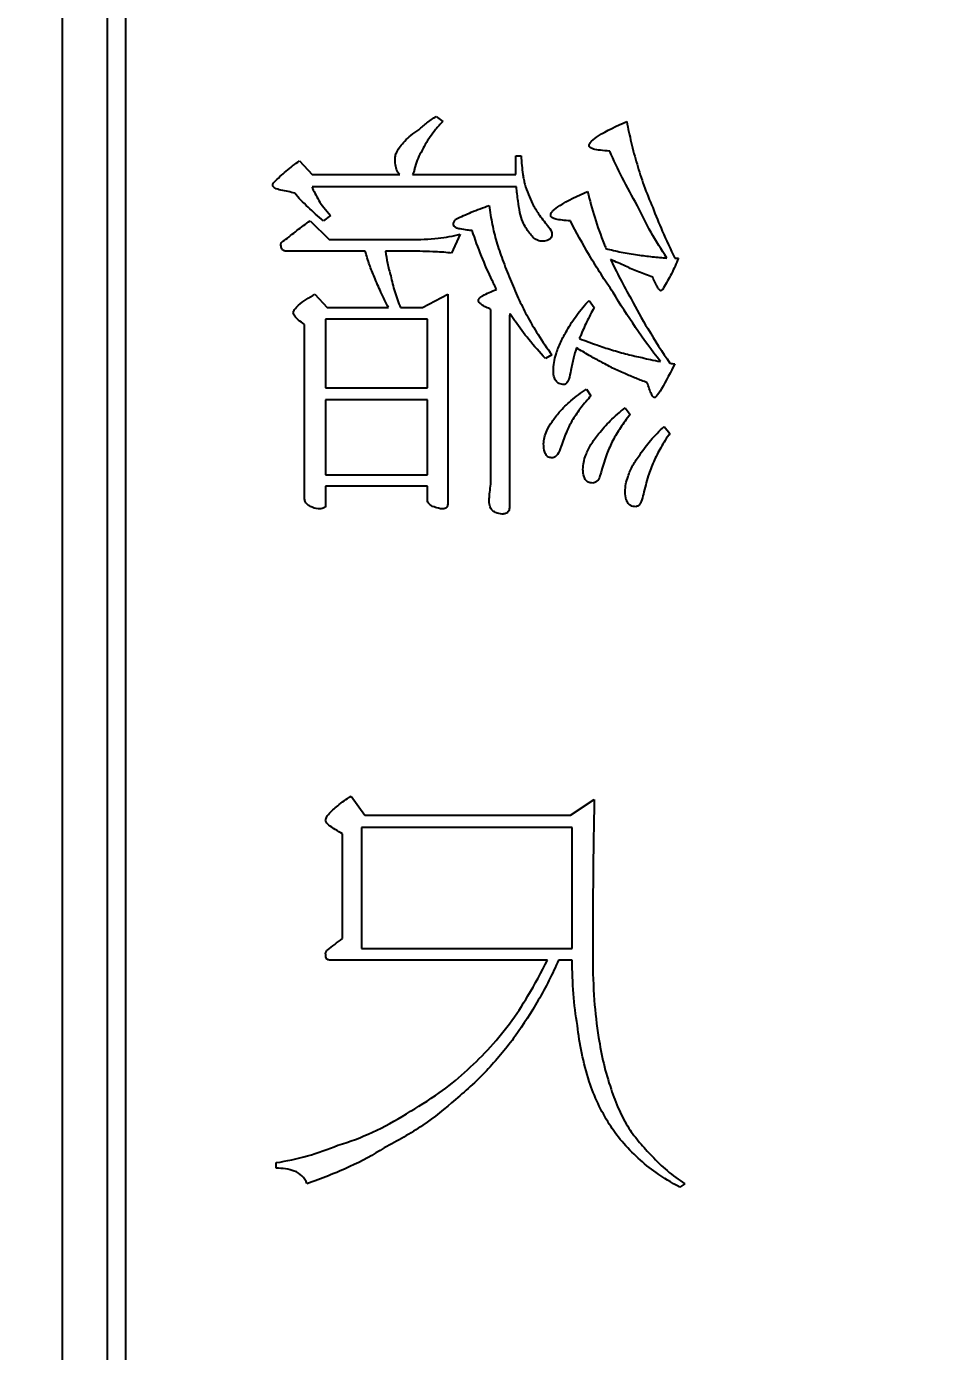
# Model space of a CAD drawing. Header units: inches. Extents: x 707 to 13003, y 909 to 9309.
# Drawn here: x 8194.85 to 8204.91, y 1620.56 to 1635.18 of the extents above; entities that cross this region are included whole.
import ezdxf

# ---------------------------------------------------------------- set-up
doc = ezdxf.new("R2010")
doc.units = ezdxf.units.IN
doc.header["$MEASUREMENT"] = 0
doc.styles.get("Standard").update_dxf_attribs({"font": 'Arial.ttf'})
doc.dimstyles.new('ISO-25', dxfattribs={"dimscale": 5, "dimtxt": 15, "dimasz": 12, "dimexe": 3, "dimexo": 3, "dimgap": 4, "dimtad": 1, "dimdsep": 46, "dimtxsty": 'Standard', "dimblk": 'OPEN30', "dimcen": 4, "dimclrd": 3, "dimclre": 3, "dimclrt": 3, "dimadec": 0, "dimazin": 0, "dimtfac": 1, "dimtmove": 0, "dimatfit": 3, "dimldrblk": 'OPEN30', "dimfxl": 1, "dimarcsym": 0})

# ---------------------------------------------------------------- blocks, each defined once
blk = doc.blocks.new('BKM-1')
at = {"color": 2}
for p, q in [((55, -71), (55, -117)), ((54.3, -71.5), (54.3, -116.5)), ((54.5, -116.5), (54.5, -71.5)), ((50.873, -84.5), (50.802, -84.557)), ((49.994, -84.934), (49.937, -84.934)), ((49.994, -85.141), (49.994, -84.934)), ((52.382, -84.991), (52.243, -85.141)), ((49.917, -85.141), (49.917, -85.144)), ((51.134, -85.141), (49.994, -85.141)), ((52.243, -85.141), (51.276, -85.141)), ((49.988, -85.277), (52.243, -85.277)), ((52.039, -85.592), (52.118, -85.652)), ((52.263, -85.652), (52.056, -85.859)), ((50.609, -85.799), (50.703, -86.009)), ((52.056, -85.859), (51.16, -85.859)), ((48.241, -86.066), (48.201, -86.066)), ((51.16, -85.986), (51.432, -85.986)), ((51.656, -85.986), (52.532, -85.986)), ((51.024, -86.61), (50.746, -86.46)), ((50.746, -86.46), (50.746, -88.769)), ((52.212, -86.46), (52.076, -86.61)), ((49.186, -86.531), (49.129, -86.61)), ((50.269, -88.434), (50.269, -86.63)), ((51.267, -86.61), (51.024, -86.61)), ((52.076, -86.61), (51.398, -86.61)), ((50.065, -86.721), (50.065, -88.806)), ((50.97, -87.495), (50.97, -86.738)), ((50.97, -86.738), (52.093, -86.738)), ((52.093, -86.738), (52.093, -87.495)), ((52.325, -88.712), (52.325, -86.795)), ((49.597, -87.132), (49.668, -87.172)), ((49.217, -87.509), (49.166, -87.583)), ((52.093, -87.495), (50.97, -87.495)), ((50.97, -88.454), (50.97, -87.626)), ((50.97, -87.626), (52.093, -87.626)), ((52.093, -87.626), (52.093, -88.454)), ((48.788, -87.716), (48.735, -87.79)), ((48.357, -87.923), (48.295, -87.997)), ((52.093, -88.454), (50.97, -88.454)), ((50.97, -88.732), (50.97, -88.581)), ((50.97, -88.581), (52.093, -88.581)), ((52.093, -88.581), (52.093, -88.788)), ((49.393, -92.207), (49.129, -92.037)), ((51.812, -92), (51.662, -92.207)), ((51.662, -92.207), (49.393, -92.207)), ((49.373, -92.343), (51.699, -92.343)), ((49.373, -93.679), (49.373, -92.343)), ((51.699, -92.343), (51.699, -93.679)), ((51.906, -93.571), (51.906, -92.414)), ((51.699, -93.679), (49.373, -93.679)), ((49.373, -93.807), (49.523, -93.807)), ((49.645, -93.807), (52.056, -93.807)), ((52.64, -96.104), (52.64, -96.042)), ((48.13, -96.274), (48.187, -96.311))]:
    blk.add_line(p, q, dxfattribs=at)
for points, knots in [([(48.771, -84.557), (48.757, -84.635), (48.74, -84.712), (48.703, -84.869), (48.681, -84.949), (48.658, -85.028)], [-0.04844198, -0.04844198, -0.04844198, -0.04844198, -0.02466175, -0.02466175, 0, 0, 0, 0]), ([(49.186, -84.826), (49.186, -84.822), (49.185, -84.818), (49.183, -84.81), (49.181, -84.806), (49.174, -84.792), (49.167, -84.783), (49.14, -84.754), (49.111, -84.732), (49, -84.66), (48.88, -84.604), (48.771, -84.557)], [-0.05613579, -0.05613579, -0.05613579, -0.05613579, -0.05447158, -0.05447158, -0.05260827, -0.05260827, -0.04804491, -0.04804491, -0.03561085, -0.03561085, 0, 0, 0, 0]), ([(50.802, -84.557), (50.829, -84.585), (50.856, -84.616), (50.902, -84.672), (50.923, -84.699), (50.941, -84.727)], [-0.02182851, -0.02182851, -0.02182851, -0.02182851, -0.00999797, -0.00999797, 0, 0, 0, 0]), ([(51.066, -84.647), (51.038, -84.621), (51.008, -84.596), (50.943, -84.547), (50.909, -84.523), (50.873, -84.5)], [-0.02428101, -0.02428101, -0.02428101, -0.02428101, -0.01261446, -0.01261446, 0, 0, 0, 0]), ([(50.941, -84.727), (50.96, -84.753), (50.978, -84.781), (51.011, -84.838), (51.026, -84.867), (51.041, -84.897)], [-0.01974127, -0.01974127, -0.01974127, -0.01974127, -0.00993638, -0.00993638, 0, 0, 0, 0]), ([(51.219, -84.772), (51.199, -84.751), (51.176, -84.73), (51.125, -84.689), (51.095, -84.667), (51.066, -84.647)], [-0.01961766, -0.01961766, -0.01961766, -0.01961766, -0.01066715, -0.01066715, 0, 0, 0, 0]), ([(51.304, -84.886), (51.296, -84.868), (51.283, -84.85), (51.256, -84.813), (51.237, -84.792), (51.219, -84.772)], [-0.01382665, -0.01382665, -0.01382665, -0.01382665, -0.0079773, -0.0079773, 0, 0, 0, 0]), ([(48.652, -85.487), (48.711, -85.384), (48.768, -85.28), (48.87, -85.079), (48.916, -84.981), (48.959, -84.883)], [-0.0675884, -0.0675884, -0.0675884, -0.0675884, -0.032139, -0.032139, 0, 0, 0, 0]), ([(48.959, -84.883), (49.032, -84.879), (49.097, -84.872), (49.149, -84.857), (49.16, -84.853), (49.173, -84.846), (49.177, -84.843), (49.182, -84.838), (49.183, -84.836), (49.185, -84.831), (49.186, -84.829), (49.186, -84.826)], [-0.01719194, -0.01719194, -0.01719194, -0.01719194, -0.00591891, -0.00591891, -0.00285116, -0.00285116, -0.00151682, -0.00151682, -0.0007135, -0.0007135, 0, 0, 0, 0]), ([(51.041, -84.897), (51.057, -84.925), (51.071, -84.953), (51.094, -85.013), (51.104, -85.044), (51.111, -85.076)], [-0.01932966, -0.01932966, -0.01932966, -0.01932966, -0.00975665, -0.00975665, 0, 0, 0, 0]), ([(51.327, -84.971), (51.327, -84.956), (51.325, -84.942), (51.317, -84.913), (51.312, -84.899), (51.304, -84.886)], [-0.008927232, -0.008927232, -0.008927232, -0.008927232, -0.004600338, -0.004600338, 0, 0, 0, 0]), ([(48.658, -85.028), (48.636, -85.107), (48.61, -85.185), (48.552, -85.345), (48.52, -85.426), (48.485, -85.507)], [-0.05094655, -0.05094655, -0.05094655, -0.05094655, -0.02629865, -0.02629865, 0, 0, 0, 0]), ([(49.937, -84.934), (49.935, -84.97), (49.933, -85.006), (49.926, -85.075), (49.922, -85.108), (49.917, -85.141)], [-0.02076042, -0.02076042, -0.02076042, -0.02076042, -0.00990614, -0.00990614, 0, 0, 0, 0]), ([(51.296, -85.115), (51.307, -85.097), (51.315, -85.075), (51.325, -85.027), (51.327, -84.998), (51.327, -84.971)], [-0.01481513, -0.01481513, -0.01481513, -0.01481513, -0.00822921, -0.00822921, 0, 0, 0, 0]), ([(52.663, -85.229), (52.62, -85.185), (52.575, -85.144), (52.482, -85.064), (52.433, -85.026), (52.382, -84.991)], [-0.03690038, -0.03690038, -0.03690038, -0.03690038, -0.01856867, -0.01856867, 0, 0, 0, 0]), ([(49.917, -85.144), (49.915, -85.162), (49.911, -85.179), (49.904, -85.214), (49.899, -85.232), (49.895, -85.249)], [-0.01074489, -0.01074489, -0.01074489, -0.01074489, -0.00533325, -0.00533325, 0, 0, 0, 0]), ([(51.111, -85.076), (51.114, -85.087), (51.117, -85.099), (51.125, -85.121), (51.129, -85.131), (51.134, -85.141)], [-0.006914395, -0.006914395, -0.006914395, -0.006914395, -0.003304793, -0.003304793, 0, 0, 0, 0]), ([(51.276, -85.141), (51.279, -85.137), (51.282, -85.133), (51.289, -85.124), (51.292, -85.12), (51.296, -85.115)], [-0.003218129, -0.003218129, -0.003218129, -0.003218129, -0.001709143, -0.001709143, 0, 0, 0, 0]), ([(49.203, -85.328), (49.18, -85.425), (49.154, -85.522), (49.094, -85.716), (49.059, -85.813), (49.021, -85.91)], [-0.06097129, -0.06097129, -0.06097129, -0.06097129, -0.03106564, -0.03106564, 0, 0, 0, 0]), ([(49.611, -85.592), (49.611, -85.588), (49.61, -85.585), (49.608, -85.577), (49.607, -85.573), (49.6, -85.56), (49.593, -85.551), (49.566, -85.523), (49.537, -85.502), (49.428, -85.431), (49.31, -85.375), (49.203, -85.328)], [-0.05509783, -0.05509783, -0.05509783, -0.05509783, -0.05352347, -0.05352347, -0.05174141, -0.05174141, -0.04732252, -0.04732252, -0.03512868, -0.03512868, 0, 0, 0, 0]), ([(49.895, -85.249), (49.884, -85.287), (49.871, -85.324), (49.842, -85.396), (49.827, -85.431), (49.81, -85.464)], [-0.02321486, -0.02321486, -0.02321486, -0.02321486, -0.01137017, -0.01137017, 0, 0, 0, 0]), ([(49.968, -85.436), (49.973, -85.41), (49.977, -85.383), (49.984, -85.33), (49.986, -85.304), (49.988, -85.277)], [-0.01601781, -0.01601781, -0.01601781, -0.01601781, -0.0079826, -0.0079826, 0, 0, 0, 0]), ([(52.243, -85.277), (52.235, -85.301), (52.224, -85.325), (52.2, -85.374), (52.185, -85.402), (52.169, -85.427)], [-0.01660743, -0.01660743, -0.01660743, -0.01660743, -0.00906249, -0.00906249, 0, 0, 0, 0]), ([(52.286, -85.501), (52.314, -85.476), (52.342, -85.45), (52.391, -85.399), (52.413, -85.374), (52.433, -85.348)], [-0.02120552, -0.02120552, -0.02120552, -0.02120552, -0.00991297, -0.00991297, 0, 0, 0, 0]), ([(52.433, -85.348), (52.458, -85.341), (52.482, -85.335), (52.533, -85.324), (52.56, -85.319), (52.586, -85.314)], [-0.01568024, -0.01568024, -0.01568024, -0.01568024, -0.0080859, -0.0080859, 0, 0, 0, 0]), ([(52.586, -85.314), (52.612, -85.309), (52.635, -85.301), (52.657, -85.288), (52.663, -85.284), (52.671, -85.276), (52.673, -85.272), (52.676, -85.265), (52.677, -85.261), (52.677, -85.257)], [-0.01028114, -0.01028114, -0.01028114, -0.01028114, -0.00448012, -0.00448012, -0.00243782, -0.00243782, -0.00116981, -0.00116981, 0, 0, 0, 0]), ([(52.677, -85.257), (52.677, -85.254), (52.677, -85.251), (52.675, -85.246), (52.674, -85.243), (52.67, -85.236), (52.667, -85.232), (52.663, -85.229)], [-0.00330799, -0.00330799, -0.00330799, -0.00330799, -0.002415734, -0.002415734, -0.001552019, -0.001552019, 0, 0, 0, 0]), ([(48.329, -86.063), (48.39, -85.971), (48.448, -85.876), (48.556, -85.684), (48.606, -85.587), (48.652, -85.487)], [-0.06612532, -0.06612532, -0.06612532, -0.06612532, -0.03294068, -0.03294068, 0, 0, 0, 0]), ([(49.81, -85.464), (49.791, -85.502), (49.768, -85.54), (49.714, -85.619), (49.679, -85.664), (49.645, -85.705)], [-0.02866348, -0.02866348, -0.02866348, -0.02866348, -0.01618792, -0.01618792, 0, 0, 0, 0]), ([(49.917, -85.663), (49.931, -85.629), (49.941, -85.594), (49.958, -85.519), (49.964, -85.477), (49.968, -85.436)], [-0.02320493, -0.02320493, -0.02320493, -0.02320493, -0.01243629, -0.01243629, 0, 0, 0, 0]), ([(50.289, -85.484), (50.28, -85.554), (50.269, -85.623), (50.242, -85.756), (50.227, -85.821), (50.209, -85.884)], [-0.04077075, -0.04077075, -0.04077075, -0.04077075, -0.01973328, -0.01973328, 0, 0, 0, 0]), ([(50.655, -85.635), (50.6, -85.606), (50.543, -85.581), (50.422, -85.531), (50.355, -85.506), (50.289, -85.484)], [-0.03939578, -0.03939578, -0.03939578, -0.03939578, -0.0209943, -0.0209943, 0, 0, 0, 0]), ([(52.169, -85.427), (52.152, -85.454), (52.132, -85.481), (52.089, -85.535), (52.064, -85.564), (52.039, -85.592)], [-0.0208427, -0.0208427, -0.0208427, -0.0208427, -0.01128668, -0.01128668, 0, 0, 0, 0]), ([(52.118, -85.652), (52.148, -85.628), (52.176, -85.604), (52.232, -85.553), (52.259, -85.528), (52.286, -85.501)], [-0.02251056, -0.02251056, -0.02251056, -0.02251056, -0.01123924, -0.01123924, 0, 0, 0, 0]), ([(48.485, -85.507), (48.452, -85.593), (48.416, -85.681), (48.335, -85.866), (48.288, -85.967), (48.241, -86.066)], [-0.06044804, -0.06044804, -0.06044804, -0.06044804, -0.0327551, -0.0327551, 0, 0, 0, 0]), ([(49.393, -85.652), (49.454, -85.649), (49.513, -85.644), (49.568, -85.629), (49.581, -85.625), (49.596, -85.616), (49.6, -85.613), (49.606, -85.607), (49.608, -85.604), (49.61, -85.598), (49.611, -85.595), (49.611, -85.592)], [-0.01836427, -0.01836427, -0.01836427, -0.01836427, -0.00708253, -0.00708253, -0.00353588, -0.00353588, -0.00193232, -0.00193232, -0.00093082, -0.00093082, 0, 0, 0, 0]), ([(50.683, -85.691), (50.683, -85.686), (50.683, -85.682), (50.68, -85.672), (50.678, -85.667), (50.671, -85.652), (50.663, -85.643), (50.655, -85.635)], [-0.006483397, -0.006483397, -0.006483397, -0.006483397, -0.005045556, -0.005045556, -0.003526818, -0.003526818, 0, 0, 0, 0]), ([(48.922, -86.443), (49.012, -86.309), (49.1, -86.172), (49.257, -85.909), (49.328, -85.781), (49.393, -85.652)], [-0.09186071, -0.09186071, -0.09186071, -0.09186071, -0.04346764, -0.04346764, 0, 0, 0, 0]), ([(49.645, -85.705), (49.625, -85.728), (49.609, -85.75), (49.599, -85.781), (49.597, -85.79), (49.597, -85.799)], [-0.009709744, -0.009709744, -0.009709744, -0.009709744, -0.00275338, -0.00275338, 0, 0, 0, 0]), ([(49.773, -85.859), (49.785, -85.852), (49.796, -85.842), (49.819, -85.819), (49.832, -85.803), (49.844, -85.788)], [-0.009803056, -0.009803056, -0.009803056, -0.009803056, -0.005694456, -0.005694456, 0, 0, 0, 0]), ([(49.844, -85.788), (49.858, -85.77), (49.872, -85.751), (49.896, -85.709), (49.907, -85.686), (49.917, -85.663)], [-0.014533, -0.014533, -0.014533, -0.014533, -0.00760345, -0.00760345, 0, 0, 0, 0]), ([(50.255, -86.31), (50.298, -86.222), (50.337, -86.132), (50.411, -85.949), (50.445, -85.855), (50.476, -85.759)], [-0.0593702, -0.0593702, -0.0593702, -0.0593702, -0.03002372, -0.03002372, 0, 0, 0, 0]), ([(50.476, -85.759), (50.493, -85.759), (50.514, -85.757), (50.556, -85.752), (50.584, -85.747), (50.609, -85.742)], [-0.01280526, -0.01280526, -0.01280526, -0.01280526, -0.00771305, -0.00771305, 0, 0, 0, 0]), ([(50.609, -85.742), (50.627, -85.739), (50.644, -85.734), (50.663, -85.724), (50.669, -85.72), (50.676, -85.712), (50.679, -85.708), (50.682, -85.7), (50.683, -85.696), (50.683, -85.691)], [-0.009244184, -0.009244184, -0.009244184, -0.009244184, -0.004595524, -0.004595524, -0.002673557, -0.002673557, -0.001337278, -0.001337278, 0, 0, 0, 0]), ([(52.549, -85.87), (52.503, -85.833), (52.457, -85.796), (52.361, -85.723), (52.312, -85.687), (52.263, -85.652)], [-0.03602238, -0.03602238, -0.03602238, -0.03602238, -0.01824997, -0.01824997, 0, 0, 0, 0]), ([(49.021, -85.91), (49.017, -85.917), (49.014, -85.924), (49.007, -85.94), (49.004, -85.949), (49.001, -85.958)], [-0.005202859, -0.005202859, -0.005202859, -0.005202859, -0.002769799, -0.002769799, 0, 0, 0, 0]), ([(49.597, -85.799), (49.597, -85.806), (49.597, -85.812), (49.6, -85.824), (49.602, -85.83), (49.608, -85.843), (49.614, -85.849), (49.628, -85.862), (49.638, -85.867), (49.667, -85.876), (49.689, -85.878), (49.71, -85.878)], [-0.01714492, -0.01714492, -0.01714492, -0.01714492, -0.01495699, -0.01495699, -0.01296379, -0.01296379, -0.01015935, -0.01015935, -0.00650125, -0.00650125, 0, 0, 0, 0]), ([(49.71, -85.878), (49.72, -85.878), (49.73, -85.877), (49.751, -85.87), (49.762, -85.865), (49.773, -85.859)], [-0.006600635, -0.006600635, -0.006600635, -0.006600635, -0.003567317, -0.003567317, 0, 0, 0, 0]), ([(50.209, -85.884), (50.188, -85.95), (50.165, -86.017), (50.115, -86.153), (50.087, -86.225), (50.059, -86.295)], [-0.04369139, -0.04369139, -0.04369139, -0.04369139, -0.02279924, -0.02279924, 0, 0, 0, 0]), ([(51.16, -85.859), (51.058, -85.859), (50.952, -85.855), (50.771, -85.835), (50.687, -85.821), (50.609, -85.799)], [-0.05474225, -0.05474225, -0.05474225, -0.05474225, -0.0241414, -0.0241414, 0, 0, 0, 0]), ([(52.532, -85.986), (52.537, -85.986), (52.541, -85.986), (52.55, -85.984), (52.553, -85.983), (52.562, -85.978), (52.567, -85.975), (52.575, -85.965), (52.578, -85.958), (52.585, -85.939), (52.586, -85.924), (52.586, -85.91)], [-0.01159364, -0.01159364, -0.01159364, -0.01159364, -0.01010463, -0.01010463, -0.00874906, -0.00874906, -0.00684783, -0.00684783, -0.00437383, -0.00437383, 0, 0, 0, 0]), ([(52.586, -85.91), (52.586, -85.908), (52.586, -85.906), (52.585, -85.902), (52.585, -85.9), (52.582, -85.895), (52.58, -85.891), (52.57, -85.881), (52.561, -85.875), (52.549, -85.87)], [-0.006699505, -0.006699505, -0.006699505, -0.006699505, -0.005989472, -0.005989472, -0.005271884, -0.005271884, -0.003702285, -0.003702285, 0, 0, 0, 0]), ([(48.201, -86.066), (48.224, -86.124), (48.25, -86.181), (48.305, -86.29), (48.334, -86.342), (48.366, -86.392)], [-0.03658551, -0.03658551, -0.03658551, -0.03658551, -0.01785572, -0.01785572, 0, 0, 0, 0]), ([(48.652, -86.029), (48.598, -86.036), (48.544, -86.043), (48.436, -86.054), (48.383, -86.059), (48.329, -86.063)], [-0.03251685, -0.03251685, -0.03251685, -0.03251685, -0.01608787, -0.01608787, 0, 0, 0, 0]), ([(49.001, -85.958), (48.946, -85.973), (48.89, -85.986), (48.774, -86.009), (48.713, -86.02), (48.652, -86.029)], [-0.03555933, -0.03555933, -0.03555933, -0.03555933, -0.01847257, -0.01847257, 0, 0, 0, 0]), ([(48.95, -86.08), (48.916, -86.151), (48.88, -86.222), (48.805, -86.366), (48.764, -86.44), (48.723, -86.514)], [-0.04892112, -0.04892112, -0.04892112, -0.04892112, -0.02522926, -0.02522926, 0, 0, 0, 0]), ([(48.786, -86.151), (48.813, -86.139), (48.84, -86.128), (48.894, -86.104), (48.922, -86.092), (48.95, -86.08)], [-0.01790662, -0.01790662, -0.01790662, -0.01790662, -0.00911169, -0.00911169, 0, 0, 0, 0]), ([(50.703, -86.009), (50.755, -86.002), (50.827, -85.997), (50.968, -85.99), (51.07, -85.988), (51.16, -85.986)], [-0.04206199, -0.04206199, -0.04206199, -0.04206199, -0.02681803, -0.02681803, 0, 0, 0, 0]), ([(51.432, -85.986), (51.427, -86.031), (51.42, -86.075), (51.401, -86.166), (51.389, -86.213), (51.375, -86.259)], [-0.02783901, -0.02783901, -0.02783901, -0.02783901, -0.01433843, -0.01433843, 0, 0, 0, 0]), ([(51.554, -86.273), (51.574, -86.229), (51.593, -86.183), (51.627, -86.088), (51.642, -86.037), (51.656, -85.986)], [-0.03041143, -0.03041143, -0.03041143, -0.03041143, -0.01579392, -0.01579392, 0, 0, 0, 0]), ([(48.485, -86.273), (48.537, -86.256), (48.589, -86.237), (48.689, -86.197), (48.738, -86.175), (48.786, -86.151)], [-0.0324851, -0.0324851, -0.0324851, -0.0324851, -0.0160362, -0.0160362, 0, 0, 0, 0]), ([(48.394, -86.423), (48.395, -86.423), (48.397, -86.423), (48.399, -86.422), (48.401, -86.421), (48.405, -86.419), (48.408, -86.416), (48.418, -86.406), (48.425, -86.396), (48.449, -86.355), (48.469, -86.312), (48.485, -86.273)], [-0.01983101, -0.01983101, -0.01983101, -0.01983101, -0.01929849, -0.01929849, -0.01868642, -0.01868642, -0.017137, -0.017137, -0.01276119, -0.01276119, 0, 0, 0, 0]), ([(50.059, -86.295), (50.03, -86.366), (50, -86.436), (49.938, -86.569), (49.907, -86.633), (49.875, -86.695)], [-0.04398274, -0.04398274, -0.04398274, -0.04398274, -0.02118367, -0.02118367, 0, 0, 0, 0]), ([(50.209, -86.409), (50.217, -86.392), (50.225, -86.375), (50.24, -86.342), (50.247, -86.326), (50.255, -86.31)], [-0.01091359, -0.01091359, -0.01091359, -0.01091359, -0.0053923, -0.0053923, 0, 0, 0, 0]), ([(51.375, -86.259), (51.363, -86.318), (51.348, -86.377), (51.312, -86.495), (51.291, -86.553), (51.267, -86.61)], [-0.03686198, -0.03686198, -0.03686198, -0.03686198, -0.01854362, -0.01854362, 0, 0, 0, 0]), ([(51.398, -86.61), (51.428, -86.554), (51.457, -86.497), (51.509, -86.385), (51.533, -86.329), (51.554, -86.273)], [-0.03718819, -0.03718819, -0.03718819, -0.03718819, -0.0180757, -0.0180757, 0, 0, 0, 0]), ([(48.723, -86.514), (48.667, -86.624), (48.603, -86.736), (48.462, -86.97), (48.379, -87.099), (48.295, -87.223)], [-0.08194819, -0.08194819, -0.08194819, -0.08194819, -0.04489523, -0.04489523, 0, 0, 0, 0]), ([(48.366, -86.392), (48.368, -86.397), (48.371, -86.403), (48.377, -86.412), (48.38, -86.416), (48.385, -86.42), (48.387, -86.421), (48.391, -86.423), (48.393, -86.423), (48.394, -86.423)], [-0.004346257, -0.004346257, -0.004346257, -0.004346257, -0.002486149, -0.002486149, -0.001199012, -0.001199012, -0.000519607, -0.000519607, 0, 0, 0, 0]), ([(48.4, -87.203), (48.495, -87.082), (48.586, -86.957), (48.76, -86.704), (48.843, -86.575), (48.922, -86.443)], [-0.09229433, -0.09229433, -0.09229433, -0.09229433, -0.04600993, -0.04600993, 0, 0, 0, 0]), ([(50.408, -86.531), (50.408, -86.529), (50.408, -86.527), (50.407, -86.523), (50.406, -86.521), (50.403, -86.515), (50.399, -86.511), (50.386, -86.497), (50.372, -86.487), (50.319, -86.455), (50.262, -86.43), (50.209, -86.409)], [-0.02649386, -0.02649386, -0.02649386, -0.02649386, -0.0257126, -0.0257126, -0.02483985, -0.02483985, -0.02269949, -0.02269949, -0.01684311, -0.01684311, 0, 0, 0, 0]), ([(52.45, -86.667), (52.45, -86.661), (52.449, -86.655), (52.444, -86.642), (52.44, -86.636), (52.424, -86.614), (52.408, -86.597), (52.344, -86.542), (52.276, -86.498), (52.212, -86.46)], [-0.03585116, -0.03585116, -0.03585116, -0.03585116, -0.0333987, -0.0333987, -0.03032006, -0.03032006, -0.02227906, -0.02227906, 0, 0, 0, 0]), ([(49.129, -86.61), (49.159, -86.662), (49.188, -86.716), (49.239, -86.821), (49.262, -86.872), (49.282, -86.925)], [-0.03501825, -0.03501825, -0.03501825, -0.03501825, -0.01694839, -0.01694839, 0, 0, 0, 0]), ([(49.429, -86.86), (49.398, -86.802), (49.362, -86.747), (49.281, -86.637), (49.234, -86.582), (49.186, -86.531)], [-0.04104986, -0.04104986, -0.04104986, -0.04104986, -0.02132649, -0.02132649, 0, 0, 0, 0]), ([(50.002, -86.761), (50.012, -86.747), (50.022, -86.733), (50.041, -86.704), (50.05, -86.688), (50.059, -86.673)], [-0.01045314, -0.01045314, -0.01045314, -0.01045314, -0.00540526, -0.00540526, 0, 0, 0, 0]), ([(50.059, -86.673), (50.061, -86.682), (50.062, -86.693), (50.064, -86.709), (50.065, -86.716), (50.065, -86.721)], [-0.003723842, -0.003723842, -0.003723842, -0.003723842, -0.001410071, -0.001410071, 0, 0, 0, 0]), ([(50.269, -86.63), (50.307, -86.614), (50.348, -86.594), (50.385, -86.567), (50.393, -86.56), (50.402, -86.548), (50.405, -86.544), (50.407, -86.537), (50.408, -86.534), (50.408, -86.531)], [-0.01438151, -0.01438151, -0.01438151, -0.01438151, -0.00525138, -0.00525138, -0.00233957, -0.00233957, -0.00093488, -0.00093488, 0, 0, 0, 0]), ([(52.325, -86.795), (52.376, -86.762), (52.414, -86.732), (52.44, -86.698), (52.444, -86.69), (52.449, -86.677), (52.45, -86.672), (52.45, -86.667)], [-0.01427722, -0.01427722, -0.01427722, -0.01427722, -0.00415305, -0.00415305, -0.00155901, -0.00155901, 0, 0, 0, 0]), ([(49.875, -86.695), (49.835, -86.767), (49.793, -86.839), (49.7, -86.984), (49.649, -87.059), (49.597, -87.132)], [-0.05168553, -0.05168553, -0.05168553, -0.05168553, -0.02700559, -0.02700559, 0, 0, 0, 0]), ([(49.668, -87.172), (49.731, -87.104), (49.792, -87.034), (49.904, -86.897), (49.955, -86.83), (50.002, -86.761)], [-0.05295253, -0.05295253, -0.05295253, -0.05295253, -0.02521987, -0.02521987, 0, 0, 0, 0]), ([(49.293, -86.951), (49.231, -86.975), (49.166, -86.999), (49.049, -87.04), (48.993, -87.059), (48.939, -87.075)], [-0.03729247, -0.03729247, -0.03729247, -0.03729247, -0.01707729, -0.01707729, 0, 0, 0, 0]), ([(49.282, -86.925), (49.284, -86.927), (49.286, -86.93), (49.29, -86.939), (49.292, -86.945), (49.293, -86.951)], [-0.002927315, -0.002927315, -0.002927315, -0.002927315, -0.001643604, -0.001643604, 0, 0, 0, 0]), ([(49.551, -87.124), (49.537, -87.078), (49.52, -87.033), (49.479, -86.945), (49.456, -86.902), (49.429, -86.86)], [-0.02917136, -0.02917136, -0.02917136, -0.02917136, -0.01477602, -0.01477602, 0, 0, 0, 0]), ([(48.939, -87.075), (48.881, -87.093), (48.822, -87.11), (48.71, -87.139), (48.656, -87.151), (48.601, -87.16)], [-0.03475306, -0.03475306, -0.03475306, -0.03475306, -0.01658504, -0.01658504, 0, 0, 0, 0]), ([(49.064, -87.203), (49.105, -87.183), (49.147, -87.16), (49.233, -87.11), (49.28, -87.082), (49.325, -87.053)], [-0.02994108, -0.02994108, -0.02994108, -0.02994108, -0.01604942, -0.01604942, 0, 0, 0, 0]), ([(49.325, -87.053), (49.337, -87.09), (49.348, -87.129), (49.368, -87.212), (49.378, -87.257), (49.387, -87.302)], [-0.02557539, -0.02557539, -0.02557539, -0.02557539, -0.01372031, -0.01372031, 0, 0, 0, 0]), ([(48.295, -87.223), (48.287, -87.225), (48.278, -87.227), (48.261, -87.229), (48.251, -87.23), (48.241, -87.231)], [-0.005425914, -0.005425914, -0.005425914, -0.005425914, -0.002912369, -0.002912369, 0, 0, 0, 0]), ([(48.241, -87.231), (48.282, -87.312), (48.341, -87.427), (48.409, -87.541), (48.428, -87.57), (48.448, -87.592), (48.452, -87.596), (48.458, -87.601), (48.46, -87.602), (48.463, -87.603), (48.464, -87.603), (48.465, -87.603)], [-0.02206688, -0.02206688, -0.02206688, -0.02206688, -0.00838525, -0.00838525, -0.00253816, -0.00253816, -0.00091327, -0.00091327, -0.00031265, -0.00031265, 0, 0, 0, 0]), ([(48.601, -87.16), (48.571, -87.17), (48.539, -87.177), (48.473, -87.191), (48.436, -87.198), (48.4, -87.203)], [-0.02047866, -0.02047866, -0.02047866, -0.02047866, -0.01095976, -0.01095976, 0, 0, 0, 0]), ([(48.794, -87.336), (48.839, -87.318), (48.883, -87.298), (48.973, -87.253), (49.019, -87.229), (49.064, -87.203)], [-0.03005468, -0.03005468, -0.03005468, -0.03005468, -0.01549958, -0.01549958, 0, 0, 0, 0]), ([(49.58, -87.308), (49.58, -87.277), (49.577, -87.246), (49.568, -87.184), (49.561, -87.154), (49.551, -87.124)], [-0.0187597, -0.0187597, -0.0187597, -0.0187597, -0.00941662, -0.00941662, 0, 0, 0, 0]), ([(48.545, -87.438), (48.587, -87.423), (48.629, -87.407), (48.712, -87.373), (48.753, -87.355), (48.794, -87.336)], [-0.02698198, -0.02698198, -0.02698198, -0.02698198, -0.01346719, -0.01346719, 0, 0, 0, 0]), ([(49.387, -87.302), (49.394, -87.335), (49.402, -87.371), (49.414, -87.409), (49.419, -87.421), (49.424, -87.43)], [-0.01009697, -0.01009697, -0.01009697, -0.01009697, -0.00295857, -0.00295857, 0, 0, 0, 0]), ([(49.461, -87.458), (49.471, -87.458), (49.482, -87.457), (49.501, -87.453), (49.51, -87.45), (49.53, -87.441), (49.539, -87.433), (49.557, -87.412), (49.564, -87.399), (49.577, -87.36), (49.58, -87.333), (49.58, -87.308)], [-0.02179818, -0.02179818, -0.02179818, -0.02179818, -0.0186561, -0.0186561, -0.01583965, -0.01583965, -0.01210333, -0.01210333, -0.00756374, -0.00756374, 0, 0, 0, 0]), ([(48.465, -87.603), (48.466, -87.603), (48.468, -87.603), (48.47, -87.602), (48.471, -87.601), (48.476, -87.598), (48.478, -87.596), (48.487, -87.585), (48.494, -87.573), (48.515, -87.529), (48.531, -87.481), (48.545, -87.438)], [-0.02090298, -0.02090298, -0.02090298, -0.02090298, -0.02029958, -0.02029958, -0.0196092, -0.0196092, -0.01791965, -0.01791965, -0.01339715, -0.01339715, 0, 0, 0, 0]), ([(49.515, -87.762), (49.476, -87.717), (49.432, -87.675), (49.333, -87.591), (49.275, -87.548), (49.217, -87.509)], [-0.03886677, -0.03886677, -0.03886677, -0.03886677, -0.02103304, -0.02103304, 0, 0, 0, 0]), ([(49.424, -87.43), (49.429, -87.438), (49.436, -87.445), (49.445, -87.453), (49.449, -87.455), (49.455, -87.458), (49.458, -87.458), (49.461, -87.458)], [-0.004593612, -0.004593612, -0.004593612, -0.004593612, -0.002041238, -0.002041238, -0.000835996, -0.000835996, 0, 0, 0, 0]), ([(49.166, -87.583), (49.204, -87.625), (49.242, -87.669), (49.309, -87.756), (49.339, -87.8), (49.367, -87.844)], [-0.03294543, -0.03294543, -0.03294543, -0.03294543, -0.01571521, -0.01571521, 0, 0, 0, 0]), ([(48.735, -87.79), (48.772, -87.837), (48.807, -87.886), (48.871, -87.981), (48.899, -88.028), (48.925, -88.077)], [-0.03436331, -0.03436331, -0.03436331, -0.03436331, -0.01642088, -0.01642088, 0, 0, 0, 0]), ([(49.081, -88.003), (49.042, -87.952), (48.999, -87.904), (48.902, -87.808), (48.846, -87.761), (48.788, -87.716)], [-0.04089096, -0.04089096, -0.04089096, -0.04089096, -0.02174354, -0.02174354, 0, 0, 0, 0]), ([(49.654, -87.969), (49.637, -87.934), (49.617, -87.901), (49.571, -87.832), (49.543, -87.796), (49.515, -87.762)], [-0.02485007, -0.02485007, -0.02485007, -0.02485007, -0.01338172, -0.01338172, 0, 0, 0, 0]), ([(48.624, -88.23), (48.59, -88.175), (48.551, -88.124), (48.462, -88.021), (48.411, -87.971), (48.357, -87.923)], [-0.04067612, -0.04067612, -0.04067612, -0.04067612, -0.02141995, -0.02141995, 0, 0, 0, 0]), ([(49.367, -87.844), (49.391, -87.885), (49.413, -87.93), (49.455, -88.027), (49.476, -88.084), (49.495, -88.139)], [-0.03176843, -0.03176843, -0.03176843, -0.03176843, -0.01755657, -0.01755657, 0, 0, 0, 0]), ([(49.688, -88.111), (49.688, -88.088), (49.684, -88.065), (49.673, -88.017), (49.664, -87.993), (49.654, -87.969)], [-0.01466653, -0.01466653, -0.01466653, -0.01466653, -0.00778769, -0.00778769, 0, 0, 0, 0]), ([(48.295, -87.997), (48.331, -88.048), (48.365, -88.102), (48.425, -88.206), (48.451, -88.257), (48.474, -88.309)], [-0.03594978, -0.03594978, -0.03594978, -0.03594978, -0.01713633, -0.01713633, 0, 0, 0, 0]), ([(48.925, -88.077), (48.949, -88.123), (48.971, -88.173), (49.012, -88.282), (49.032, -88.344), (49.049, -88.406)], [-0.03489613, -0.03489613, -0.03489613, -0.03489613, -0.01907203, -0.01907203, 0, 0, 0, 0]), ([(49.222, -88.238), (49.208, -88.197), (49.188, -88.157), (49.141, -88.079), (49.112, -88.04), (49.081, -88.003)], [-0.02762819, -0.02762819, -0.02762819, -0.02762819, -0.0144629, -0.0144629, 0, 0, 0, 0]), ([(49.597, -88.267), (49.603, -88.267), (49.61, -88.266), (49.622, -88.263), (49.628, -88.261), (49.642, -88.254), (49.649, -88.248), (49.664, -88.231), (49.67, -88.218), (49.684, -88.178), (49.688, -88.144), (49.688, -88.111)], [-0.02224062, -0.02224062, -0.02224062, -0.02224062, -0.02000416, -0.02000416, -0.01792035, -0.01792035, -0.01464784, -0.01464784, -0.01005013, -0.01005013, 0, 0, 0, 0]), ([(48.757, -88.474), (48.743, -88.43), (48.725, -88.389), (48.68, -88.307), (48.653, -88.267), (48.624, -88.23)], [-0.02798039, -0.02798039, -0.02798039, -0.02798039, -0.01430901, -0.01430901, 0, 0, 0, 0]), ([(49.254, -88.394), (49.254, -88.367), (49.251, -88.341), (49.241, -88.288), (49.233, -88.263), (49.222, -88.238)], [-0.01606762, -0.01606762, -0.01606762, -0.01606762, -0.00798066, -0.00798066, 0, 0, 0, 0]), ([(49.495, -88.139), (49.507, -88.176), (49.521, -88.211), (49.539, -88.234), (49.542, -88.238), (49.546, -88.241)], [-0.008649, -0.008649, -0.008649, -0.008649, -0.001423393, -0.001423393, 0, 0, 0, 0]), ([(49.546, -88.241), (49.551, -88.246), (49.556, -88.25), (49.566, -88.258), (49.571, -88.261), (49.583, -88.265), (49.59, -88.267), (49.597, -88.267)], [-0.005871468, -0.005871468, -0.005871468, -0.005871468, -0.003834142, -0.003834142, -0.002057643, -0.002057643, 0, 0, 0, 0]), ([(48.474, -88.309), (48.497, -88.359), (48.516, -88.414), (48.554, -88.532), (48.572, -88.6), (48.587, -88.667)], [-0.03705709, -0.03705709, -0.03705709, -0.03705709, -0.02048098, -0.02048098, 0, 0, 0, 0]), ([(49.049, -88.406), (49.056, -88.433), (49.064, -88.461), (49.077, -88.493), (49.081, -88.503), (49.089, -88.514), (49.092, -88.517), (49.095, -88.519)], [-0.01011068, -0.01011068, -0.01011068, -0.01011068, -0.00391789, -0.00391789, -0.0011272, -0.0011272, 0, 0, 0, 0]), ([(49.146, -88.545), (49.155, -88.545), (49.164, -88.544), (49.181, -88.54), (49.188, -88.538), (49.206, -88.529), (49.215, -88.522), (49.231, -88.502), (49.238, -88.489), (49.251, -88.45), (49.254, -88.421), (49.254, -88.394)], [-0.02084847, -0.02084847, -0.02084847, -0.02084847, -0.01815307, -0.01815307, -0.01570527, -0.01570527, -0.01231053, -0.01231053, -0.00793126, -0.00793126, 0, 0, 0, 0]), ([(48.788, -88.641), (48.788, -88.612), (48.786, -88.584), (48.775, -88.527), (48.768, -88.5), (48.757, -88.474)], [-0.01717094, -0.01717094, -0.01717094, -0.01717094, -0.00852188, -0.00852188, 0, 0, 0, 0]), ([(49.095, -88.519), (49.099, -88.524), (49.103, -88.528), (49.113, -88.535), (49.118, -88.538), (49.13, -88.543), (49.138, -88.545), (49.146, -88.545)], [-0.005926866, -0.005926866, -0.005926866, -0.005926866, -0.004080221, -0.004080221, -0.002401967, -0.002401967, 0, 0, 0, 0]), ([(50.283, -88.647), (50.278, -88.619), (50.274, -88.586), (50.27, -88.518), (50.269, -88.474), (50.269, -88.434)], [-0.02057464, -0.02057464, -0.02057464, -0.02057464, -0.0120906, -0.0120906, 0, 0, 0, 0]), ([(48.587, -88.667), (48.594, -88.692), (48.603, -88.723), (48.617, -88.761), (48.623, -88.773), (48.63, -88.783)], [-0.01025722, -0.01025722, -0.01025722, -0.01025722, -0.00341741, -0.00341741, 0, 0, 0, 0]), ([(48.672, -88.806), (48.682, -88.806), (48.692, -88.805), (48.71, -88.801), (48.718, -88.798), (48.737, -88.788), (48.746, -88.781), (48.764, -88.759), (48.771, -88.745), (48.786, -88.702), (48.788, -88.67), (48.788, -88.641)], [-0.02267482, -0.02267482, -0.02267482, -0.02267482, -0.01979399, -0.01979399, -0.01717291, -0.01717291, -0.01350672, -0.01350672, -0.008746, -0.008746, 0, 0, 0, 0]), ([(50.289, -88.749), (50.289, -88.734), (50.288, -88.718), (50.286, -88.685), (50.285, -88.665), (50.283, -88.647)], [-0.0100579, -0.0100579, -0.0100579, -0.0100579, -0.00561352, -0.00561352, 0, 0, 0, 0]), ([(52.175, -88.831), (52.204, -88.826), (52.236, -88.817), (52.276, -88.796), (52.289, -88.787), (52.308, -88.768), (52.314, -88.759), (52.323, -88.736), (52.325, -88.724), (52.325, -88.712)], [-0.02075307, -0.02075307, -0.02075307, -0.02075307, -0.01176449, -0.01176449, -0.00721101, -0.00721101, -0.00373071, -0.00373071, 0, 0, 0, 0]), ([(48.63, -88.783), (48.633, -88.787), (48.638, -88.791), (48.646, -88.798), (48.65, -88.8), (48.66, -88.804), (48.666, -88.806), (48.672, -88.806)], [-0.004996862, -0.004996862, -0.004996862, -0.004996862, -0.003292743, -0.003292743, -0.001791479, -0.001791479, 0, 0, 0, 0]), ([(50.065, -88.806), (50.065, -88.814), (50.065, -88.822), (50.068, -88.837), (50.07, -88.844), (50.077, -88.858), (50.081, -88.864), (50.093, -88.875), (50.1, -88.879), (50.119, -88.886), (50.132, -88.888), (50.144, -88.888)], [-0.01311364, -0.01311364, -0.01311364, -0.01311364, -0.01062778, -0.01062778, -0.00848385, -0.00848385, -0.00619009, -0.00619009, -0.0037069, -0.0037069, 0, 0, 0, 0]), ([(50.144, -88.888), (50.17, -88.886), (50.196, -88.881), (50.233, -88.863), (50.245, -88.855), (50.266, -88.834), (50.273, -88.822), (50.286, -88.789), (50.289, -88.769), (50.289, -88.749)], [-0.02258409, -0.02258409, -0.02258409, -0.02258409, -0.01488141, -0.01488141, -0.01046582, -0.01046582, -0.00603522, -0.00603522, 0, 0, 0, 0]), ([(50.746, -88.769), (50.746, -88.775), (50.746, -88.782), (50.748, -88.794), (50.75, -88.799), (50.755, -88.809), (50.758, -88.814), (50.766, -88.822), (50.771, -88.825), (50.785, -88.83), (50.794, -88.831), (50.802, -88.831)], [-0.009671253, -0.009671253, -0.009671253, -0.009671253, -0.007722148, -0.007722148, -0.006057809, -0.006057809, -0.004368182, -0.004368182, -0.002584861, -0.002584861, 0, 0, 0, 0]), ([(50.802, -88.831), (50.816, -88.831), (50.833, -88.828), (50.87, -88.818), (50.892, -88.811), (50.913, -88.803)], [-0.0114017, -0.0114017, -0.0114017, -0.0114017, -0.00657025, -0.00657025, 0, 0, 0, 0]), ([(50.913, -88.803), (50.927, -88.796), (50.941, -88.787), (50.957, -88.769), (50.962, -88.762), (50.968, -88.747), (50.97, -88.74), (50.97, -88.732)], [-0.009560855, -0.009560855, -0.009560855, -0.009560855, -0.004881651, -0.004881651, -0.002393402, -0.002393402, 0, 0, 0, 0]), ([(52.093, -88.788), (52.093, -88.791), (52.093, -88.794), (52.094, -88.799), (52.095, -88.802), (52.098, -88.808), (52.101, -88.811), (52.109, -88.818), (52.115, -88.822), (52.136, -88.829), (52.155, -88.831), (52.175, -88.831)], [-0.01246159, -0.01246159, -0.01246159, -0.01246159, -0.01137703, -0.01137703, -0.0103537, -0.0103537, -0.00862844, -0.00862844, -0.00611719, -0.00611719, 0, 0, 0, 0]), ([(49.129, -92.037), (49.135, -92.286), (49.139, -92.555), (49.145, -93.126), (49.146, -93.464), (49.146, -93.787)], [-0.1713562, -0.1713562, -0.1713562, -0.1713562, -0.0967895, -0.0967895, 0, 0, 0, 0]), ([(52.062, -92.201), (52.033, -92.166), (51.996, -92.133), (51.914, -92.067), (51.863, -92.031), (51.812, -92)], [-0.03155213, -0.03155213, -0.03155213, -0.03155213, -0.01786941, -0.01786941, 0, 0, 0, 0]), ([(52.093, -92.269), (52.093, -92.264), (52.092, -92.258), (52.089, -92.247), (52.087, -92.241), (52.079, -92.223), (52.071, -92.212), (52.062, -92.201)], [-0.007647966, -0.007647966, -0.007647966, -0.007647966, -0.005925934, -0.005925934, -0.004121232, -0.004121232, 0, 0, 0, 0]), ([(51.906, -92.414), (51.959, -92.385), (52.019, -92.35), (52.067, -92.31), (52.077, -92.3), (52.087, -92.286), (52.09, -92.282), (52.092, -92.275), (52.093, -92.272), (52.093, -92.269)], [-0.01855365, -0.01855365, -0.01855365, -0.01855365, -0.00584349, -0.00584349, -0.00226556, -0.00226556, -0.00081681, -0.00081681, 0, 0, 0, 0]), ([(52.07, -93.696), (52.045, -93.675), (52.019, -93.655), (51.965, -93.613), (51.935, -93.592), (51.906, -93.571)], [-0.02058668, -0.02058668, -0.02058668, -0.02058668, -0.01083208, -0.01083208, 0, 0, 0, 0]), ([(49.146, -93.787), (49.146, -93.941), (49.141, -94.096), (49.119, -94.386), (49.104, -94.525), (49.081, -94.66)], [-0.08743017, -0.08743017, -0.08743017, -0.08743017, -0.0412977, -0.0412977, 0, 0, 0, 0]), ([(49.316, -94.53), (49.335, -94.414), (49.349, -94.297), (49.368, -94.055), (49.373, -93.931), (49.373, -93.807)], [-0.07260871, -0.07260871, -0.07260871, -0.07260871, -0.03724759, -0.03724759, 0, 0, 0, 0]), ([(49.523, -93.807), (49.59, -93.958), (49.665, -94.106), (49.825, -94.386), (49.91, -94.519), (50.002, -94.646)], [-0.09687306, -0.09687306, -0.09687306, -0.09687306, -0.04728795, -0.04728795, 0, 0, 0, 0]), ([(50.065, -94.51), (49.992, -94.412), (49.923, -94.306), (49.785, -94.074), (49.712, -93.939), (49.645, -93.807)], [-0.08105692, -0.08105692, -0.08105692, -0.08105692, -0.0444983, -0.0444983, 0, 0, 0, 0]), ([(52.056, -93.807), (52.058, -93.807), (52.061, -93.806), (52.065, -93.805), (52.067, -93.805), (52.073, -93.802), (52.076, -93.8), (52.082, -93.793), (52.085, -93.787), (52.091, -93.77), (52.093, -93.753), (52.093, -93.736)], [-0.0107526, -0.0107526, -0.0107526, -0.0107526, -0.00980952, -0.00980952, -0.00892016, -0.00892016, -0.00742569, -0.00742569, -0.00525337, -0.00525337, 0, 0, 0, 0]), ([(52.093, -93.736), (52.093, -93.731), (52.092, -93.726), (52.089, -93.717), (52.087, -93.713), (52.081, -93.704), (52.076, -93.7), (52.07, -93.696)], [-0.004826736, -0.004826736, -0.004826736, -0.004826736, -0.003379465, -0.003379465, -0.001999316, -0.001999316, 0, 0, 0, 0]), ([(49.186, -95.145), (49.217, -95.043), (49.244, -94.939), (49.288, -94.734), (49.304, -94.632), (49.316, -94.53)], [-0.06301434, -0.06301434, -0.06301434, -0.06301434, -0.03084275, -0.03084275, 0, 0, 0, 0]), ([(50.561, -95.046), (50.471, -94.968), (50.386, -94.885), (50.22, -94.706), (50.14, -94.61), (50.065, -94.51)], [-0.07319572, -0.07319572, -0.07319572, -0.07319572, -0.03746322, -0.03746322, 0, 0, 0, 0]), ([(49.081, -94.66), (49.067, -94.757), (49.048, -94.854), (49.003, -95.044), (48.976, -95.138), (48.944, -95.231)], [-0.05873162, -0.05873162, -0.05873162, -0.05873162, -0.02931787, -0.02931787, 0, 0, 0, 0]), ([(50.002, -94.646), (50.093, -94.773), (50.192, -94.893), (50.412, -95.127), (50.533, -95.239), (50.66, -95.344)], [-0.09621556, -0.09621556, -0.09621556, -0.09621556, -0.04949503, -0.04949503, 0, 0, 0, 0]), ([(48.964, -95.616), (49.01, -95.543), (49.051, -95.467), (49.125, -95.31), (49.158, -95.229), (49.186, -95.145)], [-0.05219202, -0.05219202, -0.05219202, -0.05219202, -0.02631992, -0.02631992, 0, 0, 0, 0]), ([(51.202, -95.503), (51.079, -95.431), (50.955, -95.354), (50.743, -95.203), (50.647, -95.127), (50.561, -95.046)], [-0.07814851, -0.07814851, -0.07814851, -0.07814851, -0.03540228, -0.03540228, 0, 0, 0, 0]), ([(48.944, -95.231), (48.919, -95.309), (48.89, -95.386), (48.824, -95.53), (48.789, -95.597), (48.749, -95.662)], [-0.04743318, -0.04743318, -0.04743318, -0.04743318, -0.02281893, -0.02281893, 0, 0, 0, 0]), ([(50.66, -95.344), (50.774, -95.447), (50.895, -95.542), (51.157, -95.72), (51.3, -95.803), (51.446, -95.877)], [-0.09523207, -0.09523207, -0.09523207, -0.09523207, -0.04926968, -0.04926968, 0, 0, 0, 0]), ([(51.957, -95.849), (51.827, -95.811), (51.701, -95.763), (51.448, -95.648), (51.323, -95.579), (51.202, -95.503)], [-0.08332136, -0.08332136, -0.08332136, -0.08332136, -0.04280856, -0.04280856, 0, 0, 0, 0]), ([(48.749, -95.662), (48.712, -95.716), (48.672, -95.768), (48.587, -95.871), (48.541, -95.92), (48.494, -95.968)], [-0.03995377, -0.03995377, -0.03995377, -0.03995377, -0.02019272, -0.02019272, 0, 0, 0, 0]), ([(48.644, -95.991), (48.707, -95.934), (48.768, -95.873), (48.875, -95.747), (48.922, -95.684), (48.964, -95.616)], [-0.04944371, -0.04944371, -0.04944371, -0.04944371, -0.02381825, -0.02381825, 0, 0, 0, 0]), ([(51.446, -95.877), (51.566, -95.956), (51.696, -96.025), (51.979, -96.157), (52.14, -96.22), (52.3, -96.274)], [-0.09369262, -0.09369262, -0.09369262, -0.09369262, -0.0507079, -0.0507079, 0, 0, 0, 0]), ([(52.64, -96.042), (52.523, -96.024), (52.407, -95.999), (52.178, -95.934), (52.066, -95.895), (51.957, -95.849)], [-0.07129901, -0.07129901, -0.07129901, -0.07129901, -0.03561361, -0.03561361, 0, 0, 0, 0]), ([(48.494, -95.968), (48.441, -96.026), (48.384, -96.079), (48.263, -96.182), (48.198, -96.23), (48.13, -96.274)], [-0.0476636, -0.0476636, -0.0476636, -0.0476636, -0.02425149, -0.02425149, 0, 0, 0, 0]), ([(48.187, -96.311), (48.276, -96.263), (48.365, -96.21), (48.516, -96.103), (48.584, -96.05), (48.644, -95.991)], [-0.05550115, -0.05550115, -0.05550115, -0.05550115, -0.02519822, -0.02519822, 0, 0, 0, 0]), ([(52.3, -96.274), (52.305, -96.258), (52.313, -96.242), (52.331, -96.213), (52.342, -96.2), (52.378, -96.164), (52.408, -96.147), (52.499, -96.112), (52.569, -96.104), (52.64, -96.104)], [-0.04426671, -0.04426671, -0.04426671, -0.04426671, -0.0384305, -0.0384305, -0.03270581, -0.03270581, -0.02133181, -0.02133181, 0, 0, 0, 0])]:
    blk.add_open_spline(points, degree=3, knots=knots, dxfattribs=at)
blk = doc.blocks.new('_Open30')
at = {"color": 0, "linetype": 'ByBlock', "lineweight": -2}
for p, q in [((-1, 0.26795), (0, 0)), ((0, 0), (-1, -0.26795)), ((0, 0), (-1, 0))]:
    blk.add_line(p, q, dxfattribs=at)
blk = doc.blocks.new('*D204')
at = {"color": 3, "lineweight": -2, "transparency": 16777216}
for p, q in [((8340.049, 4606.69), (5894.148, 4606.69)), ((5909.148, 4546.69), (5909.148, 1416.69)), ((7100.239, 1356.69), (5894.148, 1356.69))]:
    blk.add_line(p, q, dxfattribs=at)
at = {"layer": 'Defpoints', "color": 0, "transparency": 16777216}
for p in [(8355.049, 4606.69), (5909.148, 1356.69), (7115.239, 1356.69)]:
    blk.add_point(p, dxfattribs=at)
at = {"color": 3, "lineweight": -2, "transparency": 16777216, "xscale": 60, "yscale": 60, "zscale": 60}
for p, rotation in [((5909.148, 4606.69), 90), ((5909.148, 1356.69), 270)]:
    blk.add_blockref('_Open30', p, dxfattribs=dict(at, rotation=rotation))
at = {"color": 3, "transparency": 16777216, "insert": (5839.984, 2971.69), "char_height": 75, "attachment_point": 5, "rotation": 90}
blk.add_mtext('~(3250)~', dxfattribs=at)

msp = doc.modelspace()

# ---------------------------------------------------------------- block references
at = {"xscale": -1}
msp.add_blockref('BKM-1', (8250.239, 1718.69), dxfattribs=at)

# ---------------------------------------------------------------- dimensions: what is measured, and where the dimension line sits
dim = msp.add_linear_dim(base=(5909.148, 1356.69), p1=(8355.049, 4606.69), p2=(7115.239, 1356.69), angle=90, text='~(<>)~', dimstyle='ISO-25')
dim.commit()
dim.dimension.update_dxf_attribs({"geometry": '*D204', "text_midpoint": (5909.148, 2971.69), "dimtype": 160})

doc.saveas('drawing.dxf')
